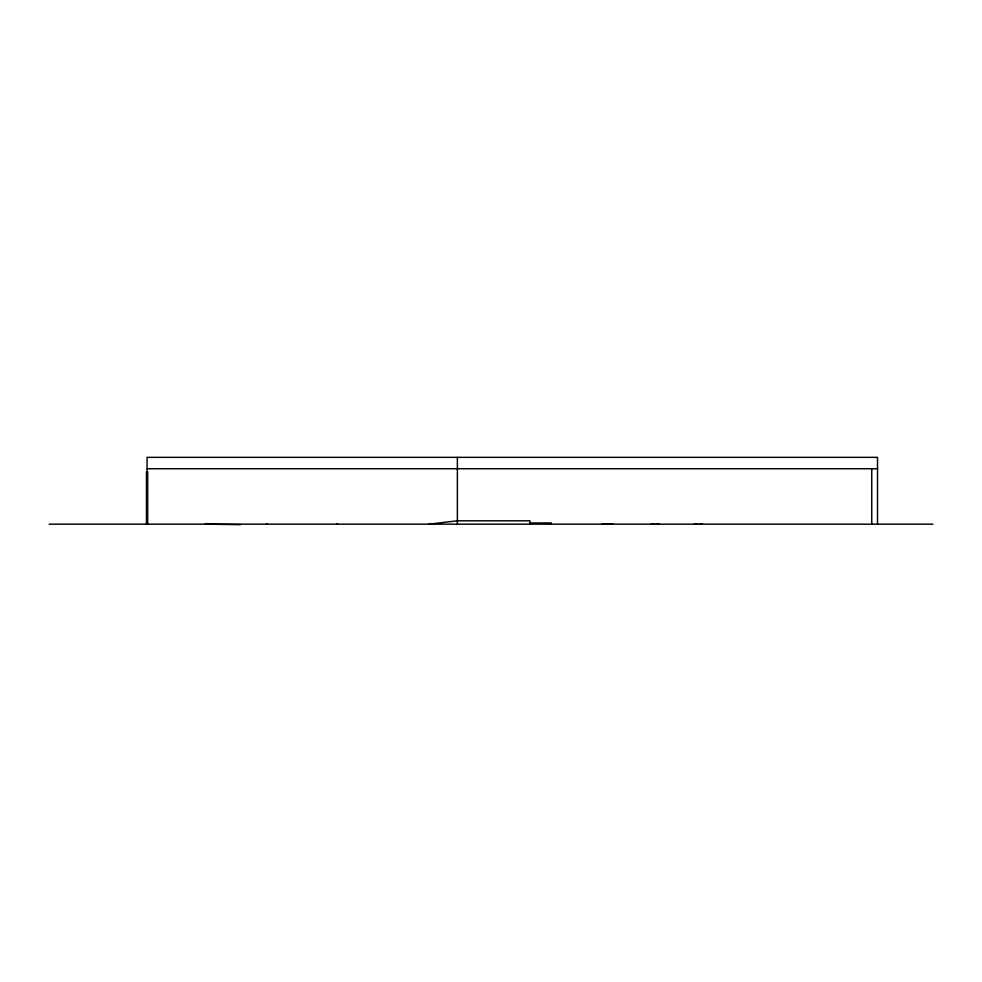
<?xml version="1.0" encoding="UTF-8"?>
<svg xmlns="http://www.w3.org/2000/svg" width="982" height="982" viewBox="0 0 982 982"><rect width="100%" height="100%" fill="white"/><g stroke="black" fill="none" stroke-linecap="round" stroke-linejoin="round"><path stroke-width="1.47" d="M266.318 524.13L267.448 524.167M336.593 524.081L337.71 524.204M428.888 524.167L457.367 520.804L529.924 520.804L529.924 524.167M147.067 468.733L877.515 468.733M529.924 522.964L551.307 522.964L551.307 524.167M651.14 524.007L654.159 524.007M656.185 524.007L659.192 524.007M694.372 524.007L697.38 524.007M699.405 524.007L702.425 524.007M49.1 524.167L932.9 524.167M240.492 524.646L205.066 524.167M877.515 524.167L877.515 457.354L147.067 457.354L147.067 524.167M871.746 468.733L871.746 524.167M613.014 524.167L601.88 524.167M457.367 457.354L457.367 524.167M147.681 524.167L147.681 471.814L146.453 471.814L146.453 524.167"/></g></svg>
